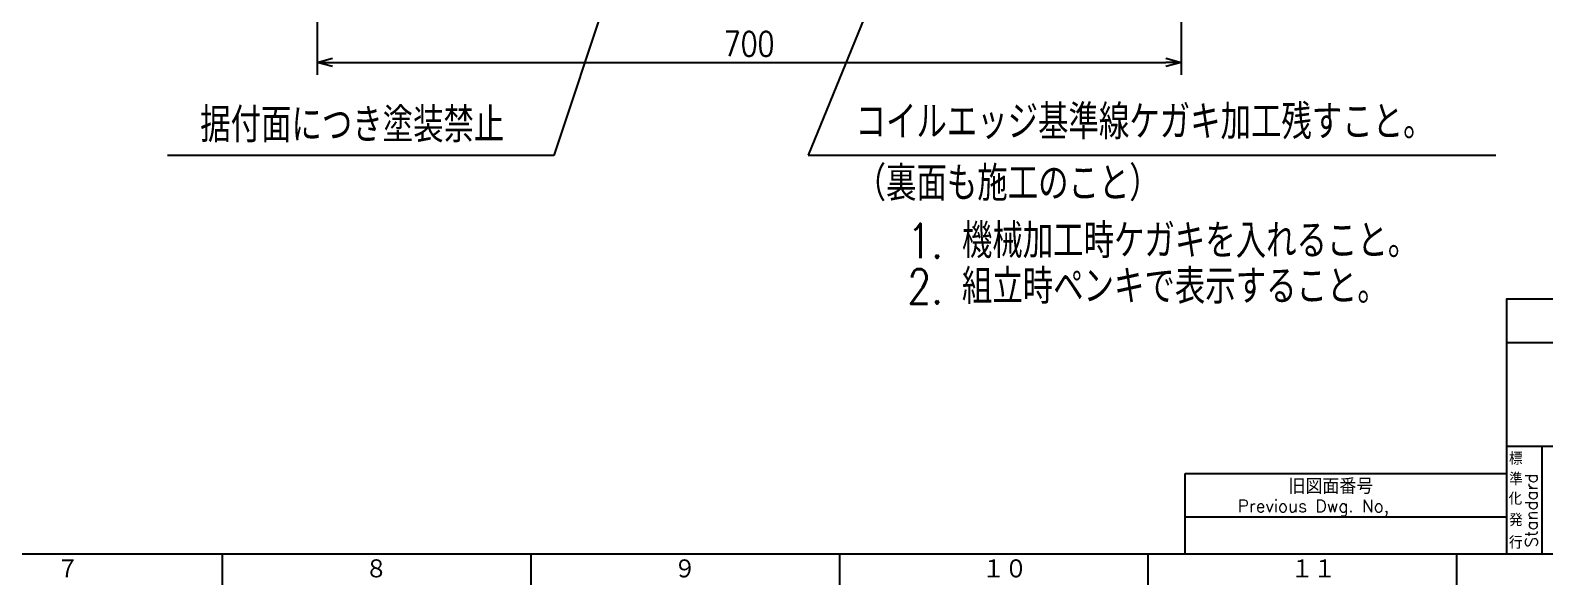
# Model space of a CAD drawing. Extents: x 0 to 4205, y 0 to 5940.
# Drawn here: x 1644 to 2871, y 3020 to 3469 of the extents above; entities that cross this region are included whole.
import ezdxf
from ezdxf.enums import TextEntityAlignment as Align

# ---------------------------------------------------------------- set-up
doc = ezdxf.new("R2010")
doc.units = 0
doc.header["$LTSCALE"] = 5
doc.layers.get('0').update_dxf_attribs({"linetype": 'CONTINUOUS'})
doc.layers.get('DEFPOINTS').update_dxf_attribs({"linetype": 'CONTINUOUS'})
for name, color, linetype in [('2', 5, 'CONTINUOUS'), ('5', 3, 'CONTINUOUS'), ('RAHM2', 1, 'CONTINUOUS')]:
    doc.layers.add(name, color=color, linetype=linetype)
doc.styles.add('DIMENSION', font='monotxt.shx', dxfattribs={"bigfont": 'bigfont.shx'})
doc.styles.get("Standard").update_dxf_attribs({"font": 'romans.shx', "width": 0.8, "bigfont": 'extfont.shx'})
doc.dimstyles.new('GEN-ISO', dxfattribs={"dimscale": 5, "dimtxt": 4, "dimasz": 2.5, "dimexe": 2, "dimexo": 1, "dimgap": 1, "dimtad": 3, "dimdec": 3, "dimrnd": 0.001, "dimdsep": 46, "dimtxsty": 'Standard', "dimblk": 'OPEN30', "dimcen": 0, "dimclrt": 52, "dimadec": 0, "dimazin": 0, "dimtp": 0.1, "dimtm": 0.1, "dimtfac": 0.6, "dimtdec": 3, "dimtmove": 2, "dimatfit": 3, "dimldrblk": 'OPEN30', "dimfxl": 1, "dimarcsym": 0})
doc.dimstyles.new('GEN-ISO$7', dxfattribs={"dimscale": 7.071, "dimtxt": 4, "dimasz": 2.5, "dimexe": 2, "dimexo": 1, "dimgap": 1, "dimtad": 3, "dimdec": 3, "dimrnd": 0.001, "dimdsep": 46, "dimtxsty": 'Standard', "dimblk": 'OPEN30', "dimcen": 0, "dimclrt": 52, "dimadec": 0, "dimazin": 0, "dimtp": 0.1, "dimtm": 0.1, "dimtfac": 0.6, "dimtdec": 3, "dimtmove": 0, "dimatfit": 3, "dimldrblk": 'OPEN30', "dimfxl": 1, "dimarcsym": 0})

# ---------------------------------------------------------------- blocks, each defined once
blk = doc.blocks.new('1A1ﾌﾞﾋﾝ')
at = {"layer": 'RAHM2', "color": 7, "linetype": 'Continuous'}
for p, q in [((568.05, 49.26), (826, 49.26)), ((568.05, 32.42), (826, 32.42)), ((573.77, 32.42), (573.77, 15)), ((516, 28), (568.05, 28)), ((516, 15), (516, 28)), ((516, 21), (568.05, 21))]:
    blk.add_line(p, q, dxfattribs=at)
at = {"layer": 'RAHM2', "color": 5, "linetype": 'Continuous'}
for p, q in [((25, 15), (826, 15)), ((360, 10), (360, 15)), ((410, 10), (410, 15)), ((460, 10), (460, 15)), ((510, 10), (510, 15)), ((560, 10), (560, 15))]:
    blk.add_line(p, q, dxfattribs=at)
blk.add_lwpolyline([(826, 56.26), (568.05, 56.26), (568.05, 15)], dxfattribs=at)
at = {"layer": 'RAHM2', "color": 7, "linetype": 'Continuous'}
for s, height, p in [('標', 2, (568.44, 29.43)), ('旧図面番号', 2.5, (532.71, 24.69)), ('準', 2, (568.47, 26.11)), ('化', 2, (568.37, 22.95)), ('Previous Dwg. No,', 2, (524.5, 21.75)), ('発', 2, (568.46, 19.47)), ('行', 2, (568.43, 15.82)), ('行', 2, (568.46, 15.82))]:
    blk.add_text(s, height=height, dxfattribs=at).set_placement(p)
blk.add_text('Standard', height=2, rotation=90, dxfattribs=at).set_placement((573.07, 16.05))
at = {"layer": 'RAHM2', "color": 5, "linetype": 'Continuous'}
for s, height, p in [('７', 3.31, (333.1, 10.87)), ('８', 3.31, (383.1, 10.87)), ('９', 3.31, (433.1, 10.87)), ('１０', 3.311, (483.1, 10.87)), ('１１', 3.311, (533.1, 10.87))]:
    blk.add_text(s, height=height, dxfattribs=at).set_placement(p)
at = {"layer": 'RAHM2', "color": 5, "linetype": 'Continuous', "width": 0.7}
for tag, p in [('HEADER3', (35, 566.01)), ('HEADER4', (54.75, 566)), ('HEADER15', (74.49, 566)), ('HEADER16', (94.43, 566))]:
    blk.add_attdef(tag, text='', height=6, dxfattribs=at).set_placement(p, align=Align.MIDDLE)
at = {"layer": 'RAHM2', "color": 7, "linetype": 'Continuous'}
blk.add_attdef('HEADER5', text='', height=2.5, dxfattribs=at).set_placement((63.69, 559.1), align=Align.BOTTOM_RIGHT)
for tag, height, width, p in [('HEADER25', 3.2, 0.63, (46.91, 45.38)), ('HEADER23', 3.33, 0.8, (71.4, 45.2)), ('HEADER24', 3.5, 0.8, (92.57, 45.22)), ('HEADER1', 5, 0.9, (775.12, 45.15)), ('HEADER7', 5, 0.8, (590.38, 40.8)), ('GEN-TITLE-SCA', 4, 0.85, (677.79, 40.85)), ('HEADER22', 3.2, 0.63, (46.91, 38.38)), ('HEADER20', 3.33, 0.8, (71.4, 38.2)), ('HEADER21', 3.5, 0.8, (92.57, 38.22)), ('HEADER2', 6, 0.9, (774.89, 36.68)), ('HEADER19', 3.2, 0.63, (46.91, 31.38)), ('HEADER17', 3.33, 0.8, (71.4, 31.2)), ('HEADER18', 3.5, 0.8, (92.57, 31.22)), ('HEADER11', 3.2, 0.63, (46.91, 24.38)), ('HEADER9', 3.33, 0.8, (71.4, 24.2)), ('HEADER10', 3.5, 0.8, (92.57, 24.22)), ('HEADER14', 3.31, 0.8, (542.54, 17.82))]:
    blk.add_attdef(tag, text='', height=height, dxfattribs=dict(at, width=width)).set_placement(p, align=Align.MIDDLE)
at = {"layer": 'RAHM2', "color": 7, "linetype": 'Continuous', "width": 0.8}
blk.add_attdef('GEN-TITLE-DAT', text='', height=3.5, dxfattribs=at).set_placement((691.35, 39.1), align=Align.BOTTOM_LEFT)
at = {"layer": 'RAHM2', "color": 5, "linetype": 'Continuous'}
blk.add_attdef('HEADER6', text='', height=5.8, dxfattribs=at).set_placement((623.09, 17.9), align=Align.BOTTOM_RIGHT)
at = {"layer": 'RAHM2', "color": 5, "linetype": 'Continuous', "style": 'DIMENSION', "width": 1.2}
for tag, p in [('HEADER13', (629.56, 16.75)), ('HEADER12', (663.26, 16.72)), ('GEN-TITLE-DWG', (732.79, 16.74))]:
    blk.add_attdef(tag, text='', height=7.02, dxfattribs=at).set_placement(p, align=Align.BOTTOM_LEFT)
at = {"layer": 'RAHM2', "color": 5, "linetype": 'Continuous', "style": 'DIMENSION'}
blk.add_attdef('HEADER8', text='', height=7.02, dxfattribs=at).set_placement((824.55, 16.71), align=Align.BOTTOM_RIGHT)
blk = doc.blocks.new('_Open30')
at = {"color": 0, "linetype": 'ByBlock', "lineweight": -2}
for p, q in [((-1, 0.268), (0, 0)), ((0, 0), (-1, -0.268)), ((0, 0), (-1, 0))]:
    blk.add_line(p, q, dxfattribs=at)
blk = doc.blocks.new('*D327')
at = {"layer": '5', "color": 0, "lineweight": -2, "transparency": 16777216}
for p, q in [((1876.6, 3613.1), (1876.6, 3433.1)), ((2576.6, 3613.1), (2576.6, 3433.1)), ((1889.1, 3443.1), (2564.1, 3443.1))]:
    blk.add_line(p, q, dxfattribs=at)
at = {"layer": 'DEFPOINTS', "color": 0, "transparency": 16777216}
for p in [(1876.6, 3618.1), (2576.6, 3618.1), (2576.6, 3443.1)]:
    blk.add_point(p, dxfattribs=at)
at = {"layer": '5', "color": 0, "lineweight": -2, "transparency": 16777216, "xscale": 12.5, "yscale": 12.5, "zscale": 12.5, "rotation": 180}
blk.add_blockref('_Open30', (1876.6, 3443.1), dxfattribs=at)
at = {"layer": '5', "color": 0, "lineweight": -2, "transparency": 16777216, "xscale": 12.5, "yscale": 12.5, "zscale": 12.5}
blk.add_blockref('_Open30', (2576.6, 3443.1), dxfattribs=at)
at = {"layer": '5', "color": 52, "transparency": 16777216, "insert": (2226.6, 3458.1), "char_height": 20, "attachment_point": 5}
blk.add_mtext('700', dxfattribs=at)

msp = doc.modelspace()

# ---------------------------------------------------------------- block references
at = {"layer": '2', "xscale": 5, "yscale": 5, "zscale": 5}
msp.add_blockref('1A1ﾌﾞﾋﾝ', (0, 2970), dxfattribs=at)

# ---------------------------------------------------------------- texts
at = {"layer": '5', "color": 52, "char_height": 28, "attachment_point": 4}
for s, insert in [('コイルエッジ基準線ケガキ加工残すこと。', (2312.8972, 3394.744)), ('据付面につき塗装禁止', (1781.9683, 3392.3149)), ('（裏面も施工のこと）', (2312.8972, 3344.744)), ('1. 機械加工時ケガキを入れること。', (2354.8705, 3298.4973)), ('2. 組立時ペンキで表示すること。', (2354.8705, 3261.4973))]:
    msp.add_mtext(s, dxfattribs=dict(at, insert=insert))

# ---------------------------------------------------------------- dimensions: what is measured, and where the dimension line sits
at = {"layer": '5'}
dim = msp.add_linear_dim(base=(2576.5746, 3443.1495), p1=(1876.5746, 3618.1495), p2=(2576.5746, 3618.1495), dimstyle='GEN-ISO', override={"dimtmove": 0}, dxfattribs=at)
dim.commit()
dim.dimension.update_dxf_attribs({"geometry": '*D327', "text_midpoint": (2226.5746, 3458.1495)})

# ---------------------------------------------------------------- leaders
msp.add_leader([(2151.4608, 3617.4133), (2068.3411, 3367.621), (1755.5609, 3367.621)], dimstyle='GEN-ISO$7', dxfattribs=at)
msp.add_leader([(2376.5746, 3618.1495), (2274.4375, 3367.9325), (2831.6728, 3367.9325)], dimstyle='GEN-ISO$7', override={"dimgap": 1, "dimtad": 0, "dimtp": 0.027, "dimtm": 0}, dxfattribs=at)

doc.saveas('drawing.dxf')
